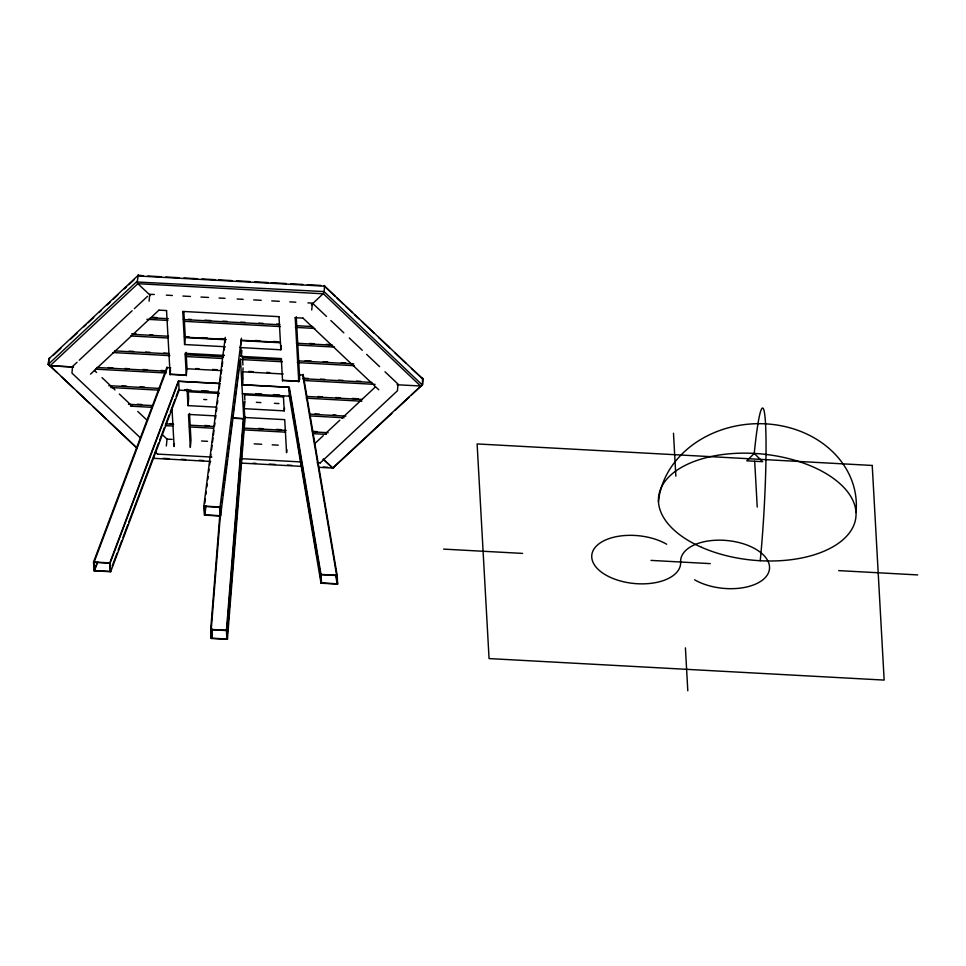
<?xml version="1.0" encoding="UTF-8"?>
<svg xmlns="http://www.w3.org/2000/svg" width="966" height="966" viewBox="0 0 966 966"><rect width="100%" height="100%" fill="white"/><g stroke="black" fill="none" stroke-linecap="round" stroke-linejoin="round"><path stroke-width="1.45" d="M138.21 275.225L137.208 282.326M323.296 293.664L324.093 291.587L137.136 282M157.567 454.092L211.82 457.075M302.962 318.092L378.769 389.769M324.564 285.513L324.141 291.66L422.384 385.036M245.183 416.66L227.408 639.323L211.204 638.441L210.709 629.409L219.922 513.912M227.976 625.497L226.889 639.009L211.699 638.188L211.228 629.711L220.465 513.948M220.707 510.942L221.069 506.425M211.204 638.441L211.566 633.925M211.699 638.188L212.411 629.18M226.889 639.009L226.418 630.544L243.347 418.556L232.287 417.952M227.408 639.323L226.913 630.291L243.794 418.785L240.462 358.905L220.562 516.013L204.357 515.132L203.85 506.099L225.235 337.351M228.447 619.496L228.93 613.495M229.413 607.481L229.896 601.48M230.367 595.479L230.85 589.477M231.333 583.464L231.804 577.463M232.287 571.461L232.77 565.448M233.241 559.447L233.724 553.446M234.207 547.432L234.69 541.431M235.161 535.43L235.644 529.428M236.247 521.918L236.598 517.414M237.201 509.903L237.564 505.399M238.155 497.901L238.638 491.887M239.121 485.886L239.592 479.885M240.075 473.883L240.558 467.87M241.041 461.869L241.512 455.867M241.995 449.854L242.478 443.853M242.949 437.852L243.432 431.85M243.915 425.837L244.386 419.836M48.312 364.58L48.928 358.809L137.534 275.926M72.547 366.549L71.955 373.118L140.251 437.719M170.511 369.978L170.101 374.422L186.305 375.303L186.993 368.082M174.387 443.527L174.109 446.546L171.948 407.712M225.199 346.746L184.591 344.536L185.291 337.569L183.866 312.066M216.565 407.169L187.984 405.623L188.684 398.656L188.189 389.696M225.066 342.157L225.344 339.368M241.548 340.249L240.353 347.18M241.898 350.441L241.343 356.019L240.932 348.678M242.442 373.745L242.889 383.49M242.526 377.96L241.85 384.794L288.858 387.354L320.531 574.384L321.026 583.186L337.641 584.092L337.158 575.289L303.143 374.397M242.563 377.621L243.082 367.889M242.551 378.225L241.911 384.649L289.305 387.221L321.05 574.673L321.509 582.945L337.134 583.802L336.675 575.519L302.732 375.05L299.412 374.868M243.879 406.964L244.398 401.735M244.736 417.107L244.253 408.304L244.941 401.337M240.232 347.567L280.84 349.777L281.251 345.599M243.625 408.642L284.233 410.864L284.511 408.075M286.83 449.649L286.564 452.668L284.728 419.655L244.12 417.445M299.436 374.204L298.76 381.425L282.555 380.544M411.504 394.997L422.444 384.77L422.54 378.31M422.528 384.722L423.072 379.264L324.685 286.202L137.655 275.95L138.041 275.262M166.587 310.545L158.883 310.122M279.041 316.667L182.791 311.426M295.21 317.645L298.772 381.86M204.744 503.431L205.311 498.963M205.879 494.483L206.253 491.513M206.821 487.033L207.207 484.063M207.762 479.583L208.149 476.612M208.716 472.132L209.091 469.162M209.658 464.682L210.033 461.712M210.6 457.232L210.974 454.262M211.542 449.782L212.109 445.314M212.484 442.331L213.051 437.864M213.438 434.881L213.993 430.413M214.561 425.946L214.947 422.963M215.515 418.495L215.889 415.513M216.456 411.045L216.831 408.063M217.398 403.595L217.773 400.612M218.34 396.145L218.714 393.162M219.282 388.694L219.85 384.214M220.236 381.244L220.791 376.764M221.178 373.794L221.745 369.314M222.12 366.331L222.687 361.864M223.255 357.396L223.629 354.413M224.197 349.946L224.571 346.963M225.138 342.495L225.513 339.513M221.166 506.8L220.043 515.711L204.84 514.878L205.963 505.967M220.562 516.013L220.055 506.981L241.44 338.245M221.733 502.332L222.108 499.362M222.675 494.906L223.049 491.935M223.617 487.48L224.184 483.024M224.559 480.054L225.126 475.598M225.501 472.628L226.056 468.172M226.442 465.201L226.998 460.746M227.565 456.29L227.94 453.32M228.507 448.852L228.882 445.881M229.449 441.426L229.823 438.455M230.391 434L230.765 431.029M231.333 426.574L231.9 422.118M232.275 419.147L232.842 414.692M233.217 411.721L233.784 407.266M234.34 402.81L234.726 399.839M235.281 395.372L235.668 392.401M236.223 387.946L236.61 384.975M237.165 380.519L237.539 377.549M238.107 373.093L238.481 370.123M239.049 365.667L239.616 361.212M385.011 371.777L398.052 384.118L397.424 390.783L320.326 462.835M48.988 358.543L48.3 364.315L57.042 372.586M323.972 292.179L323.743 292.807M219.765 383.587L178.638 381.353L179.121 390.155L110.667 571.727L94.04 570.821L93.545 562.019L167.082 366.995M111.211 568.612L110.148 571.437L94.523 570.592L94.064 562.309L167.444 367.684L170.765 367.865M94.04 570.821L96.685 563.806M94.523 570.592L97.711 562.127M110.148 571.437L109.689 563.166L178.299 381.184L219.777 383.442M110.667 571.727L110.172 562.924L178.638 381.353M112.273 565.798L117.067 553.095M118.13 550.282L121.849 540.405M122.911 537.579L127.705 524.888M128.768 522.063L158.545 443.068M159.619 440.242L164.401 427.54M165.464 424.726L169.183 414.849M170.245 412.023L175.039 399.332M176.102 396.507L178.758 389.455M320.253 462.968L317.21 462.811M166.321 445.978L167.046 439.132L162.699 435.014M311.716 309.977L312.441 303.131L307.876 302.865M333.584 468.075L332.98 468.317M422.335 385.241L421.164 385.965M323.248 293.604L420.524 385.989L397.014 384.758M754.253 453.416L746.778 460.818L762.585 461.676L754.253 453.416A99.172 7.003 -86.9 0 1 765.543 423.845A99.172 83.342 -3.2 0 1 856.009 512.451M53.13 355.488L60.798 348.315M70.675 339.078L77.244 332.932M83.825 326.774L86.022 324.721M88.208 322.668L93.702 317.548M99.184 312.416L101.37 310.364M106.852 305.244L110.148 302.165M113.433 299.086L117.816 294.98M124.397 288.834L126.594 286.781M128.78 284.728L134.262 279.597M48.385 364.267L136.979 281.396M49.012 365.498L50.123 365.74L137.836 283.69L150.467 295.536M72.631 366.392L77.038 362.274M79.236 360.209L132.101 310.762M134.31 308.697L147.52 296.333M90.538 374.132L158.835 310.243M311.414 304.797L323.079 293.785L137.957 283.702L137.172 282.627M314.481 443.889L323.296 435.654M325.494 433.589L339.815 420.198M342.012 418.133L375.062 387.221M319.046 467.327L332.594 468.063L420.886 385.977M391.822 413.424L332.787 468.22M395.094 410.345L409.318 397.05M49.242 358.12L50.208 357.613M143.294 275.757L138.078 275.213M147.81 276.01L161.358 276.747M165.874 276.988L179.41 277.725M183.926 277.979L197.475 278.715M201.991 278.957L215.539 279.693M218.545 279.862L232.094 280.599M236.598 280.84L250.146 281.577M254.662 281.831L268.21 282.567M271.217 282.724L286.262 283.545M290.778 283.799L302.817 284.451M307.333 284.692L320.881 285.429M154.306 294.497L149.73 294.28L149.102 301.126M166.357 295.149L172.371 295.487M182.912 296.055L190.447 296.465M200.976 297.045L208.511 297.443M219.053 298.023L225.066 298.349M237.117 299.001L243.142 299.339M253.684 299.907L261.206 300.317M271.748 300.897L279.271 301.307M289.812 301.875L295.837 302.201M295.21 317.693L303.01 318.116M152.399 317.343L156.939 317.597M188.322 319.299L191.34 319.468M204.792 320.193L210.781 320.531M222.748 321.171L227.239 321.424M240.703 322.149L245.195 322.403M258.659 323.127L263.163 323.381M276.602 324.105L279.621 324.274M150.273 317.729L168.326 318.708M183.383 319.529L279.693 324.769M296.26 325.675L312.815 326.58M146.904 319.299L167.903 320.434M184.397 321.34L280.382 326.568M295.379 327.377L314.88 328.44M131.75 333.777L136.266 334.019M149.827 334.755L152.845 334.924M184.482 336.639L189.01 336.892M202.57 337.629L207.086 337.871M220.646 338.607L225.163 338.861M255.302 340.503L259.83 340.744M273.39 341.481L277.906 341.735M309.555 343.449L314.071 343.703M326.122 344.355L330.65 344.596M132.475 334.308L168.579 336.277M185.134 337.17L225.754 339.38M240.788 340.201L279.911 342.338M296.453 343.232L332.558 345.2M185.291 337.569L225.887 339.778M240.932 340.6L280.031 342.725M130.664 335.963L168.156 338.003M297.093 345.031L334.574 347.072M224.184 355.464L185.086 353.339L186.329 375.738M240.727 356.357L281.323 358.579L282.567 380.978M129.058 351.177L133.574 351.419M145.612 352.083L150.128 352.324M163.677 353.061L168.193 353.302M199.805 355.029L202.824 355.198M216.372 355.935L222.397 356.261M252.5 357.903L257.016 358.145M270.565 358.881L275.081 359.123M305.184 360.765L311.209 361.091M323.248 361.755L327.764 361.996M341.312 362.733L345.828 362.975M114.737 350.887L168.857 353.834M185.387 354.739L222.977 356.78M242.514 357.855L281.601 359.98M298.144 360.873L353.761 363.904M112.937 352.554L169.895 355.645M186.378 356.551L222.361 358.507M241.838 359.569L282.314 361.767M297.299 362.588L354.256 365.691M196.013 368.565L199.02 368.734M212.556 369.471L217.06 369.712M248.648 371.439L253.152 371.681M266.688 372.417L269.695 372.574M186.957 368.746L221.552 370.63M242.599 371.777L283.207 373.987M108.301 367.599L112.817 367.841M124.843 368.493L129.359 368.746M142.896 369.483L147.412 369.724M160.948 370.461L165.464 370.715M303.855 378.249L308.371 378.491M320.41 379.143L324.926 379.397M338.462 380.133L342.966 380.375M356.514 381.111L361.018 381.353M96.998 367.478L166.116 371.246M302.841 378.684L371.946 382.451M50.123 365.74L73.549 367.008L50.039 365.788L136.496 447.56M95.598 369.157L166.212 372.997M304.435 380.532L375.05 384.371M170.088 374.156L186.293 375.037M282.543 380.278L298.748 381.159M121.982 385.893L126.498 386.134M140.046 386.883L144.562 387.125M317.681 396.555L322.197 396.797M335.745 397.533L340.261 397.775M352.312 398.439L358.326 398.765M108.796 385.675L159.764 388.441M184.687 389.781L191.244 390.155M201.737 390.735L208.39 391.073M255.688 393.669L261.689 393.995M273.475 394.611L279.681 394.973M306.657 396.446L362.117 399.465M179.121 390.155L218.787 392.305M242.345 393.597L289.353 396.157L321.026 583.186M110.776 387.535L158.883 390.155M187.452 391.713L219.016 393.428M244.579 394.816L283.654 396.941M306.21 398.173L361.827 401.204M203.717 399.477L206.724 399.634M256.352 402.339L260.868 402.58M274.404 403.317L278.908 403.571M137.172 404.271L141.688 404.512M314.976 413.955L319.492 414.197M333.053 414.933L336.071 415.102M128.49 404.295L152.483 405.599M309.905 414.173L345.888 416.129M130.47 406.155L151.529 407.302M309.494 415.899L344.089 417.783M215.551 415.899L188.479 414.414L190.314 447.427L190.99 440.424L189.505 413.46M232.009 418.145L243.794 418.785M170.245 423.627L173.276 423.784M204.671 425.499L209.175 425.74M258.55 428.433L263.042 428.675M276.493 429.411L281.009 429.653M312.392 431.367L316.933 431.609M166.176 423.893L173.675 424.303M190.169 425.209L214.174 426.513M244.169 428.143L286.153 430.425M313.153 431.899L328.15 432.72M165.271 425.608L172.793 426.018M189.348 426.912L213.426 428.228M243.529 429.858L285.67 432.164M312.755 433.637L326.303 434.374M172.202 439.385L167.046 439.132M201.532 440.991L207.545 441.317M254.167 443.853L261.677 444.263M272.207 444.831L278.22 445.169M240.425 458.633L300.643 461.917M163.182 458.343L169.171 458.669M181.137 459.321L185.617 459.562M199.081 460.299L203.572 460.54M252.935 463.233L255.93 463.39M269.393 464.127L275.37 464.453M287.337 465.105L291.829 465.346M323.248 467.061L327.728 467.303M153.497 458.307L210.685 461.422M240.788 463.064L302.491 466.421M203.85 506.099L220.055 506.981M443.587 549.111L522.606 553.409M651.012 560.401L710.276 563.625M838.681 570.616L917.7 574.915M93.545 562.019L110.172 562.924M320.531 574.384L337.158 575.289M94.064 562.309L109.689 563.166M321.05 574.673L336.675 575.519M210.709 629.409L226.913 630.291M211.228 629.711L226.418 630.544M411.492 368.481L421.695 377.839M421.261 377.839L422.83 378.479M323.212 459.188L332.92 468.232M323.936 285.67L334.888 296.019M337.074 298.083L343.642 304.302M345.828 306.367L352.397 312.573M354.582 314.65L358.954 318.792M362.238 321.895L374.277 333.282M378.66 337.424L389.6 347.772M395.07 352.952L406.022 363.301M313.503 304.145L326.508 316.437M330.843 320.531L343.836 332.835M349.257 337.955L362.262 350.247M366.597 354.353L379.59 366.645M323.344 459.212L332.727 468.075M94.414 370.437L96.588 372.49M102.01 377.609L115.014 389.914M119.349 394.019L132.354 406.312M137.764 411.444L147.52 420.669M155.417 452.064L157.591 454.117M61.413 376.728L73.44 388.103M76.725 391.206L89.838 403.607M93.122 406.71L106.236 419.123M108.421 421.188L136.846 448.067M48.397 364.532L48.831 365.269M137.595 283.243L137.075 282.301M336.132 575.156L337.641 584.092M335.625 574.891L337.134 583.802M289.764 395.505L290.271 398.475M290.778 401.445L291.273 404.428M291.78 407.398L292.287 410.381M292.795 413.351L294.05 420.79M294.558 423.76L295.053 426.743M295.56 429.713L296.067 432.696M296.574 435.666L297.069 438.636M297.576 441.619L299.846 455.01M300.341 457.981L300.849 460.963M301.356 463.934L301.863 466.904M302.358 469.887L302.865 472.857M303.372 475.84L305.63 489.219M306.137 492.201L306.645 495.172M307.152 498.154L307.647 501.125M308.154 504.095L308.661 507.078M309.168 510.048L309.663 513.031M310.171 516.001L311.426 523.439M311.933 526.41L312.441 529.392M312.936 532.363L313.443 535.345M313.95 538.316L317.222 557.66M317.729 560.63L318.237 563.613M318.732 566.583L319.239 569.554M319.746 572.536L321.509 582.945M279.005 316.763L280.84 349.777M182.755 311.523L184.591 344.536M166.55 310.641L170.125 374.856M754.688 461.253L757.235 507.078M673.483 433.239L675.862 476.166M685.413 647.86L687.804 690.787M296.236 316.655L299.726 379.384M288.858 387.354L289.353 396.157M283.4 395.915L284.233 410.864M242.442 356.297L242.925 364.991M244.543 394.092L244.869 399.888M220.043 515.711L219.572 507.235L204.369 506.413L204.84 514.878M186.112 352.349L186.933 367.285M187.078 389.189L187.984 405.623M760.218 560.727A99.172 7.003 -86.9 0 0 765.543 423.845A99.172 83.342 -3.2 0 0 658.462 501.692M666.673 544.232A44.629 23.981 5.7 0 0 597.024 545.428A44.629 23.981 5.7 0 0 625.98 582.293A44.629 23.981 5.7 0 0 680.644 562.007A44.629 23.981 5.7 0 1 735.295 541.733A44.629 23.981 5.7 0 1 764.251 578.598A44.629 23.981 5.7 0 1 694.614 579.793M872.226 465.455L477.119 443.937L489.062 658.571L884.156 680.088L872.226 465.455M701.594 547.324A99.172 53.287 5.7 0 0 855.779 518.03A99.172 53.287 5.7 0 0 714.333 455.867A99.172 53.287 5.7 0 0 701.594 547.324"/></g></svg>
